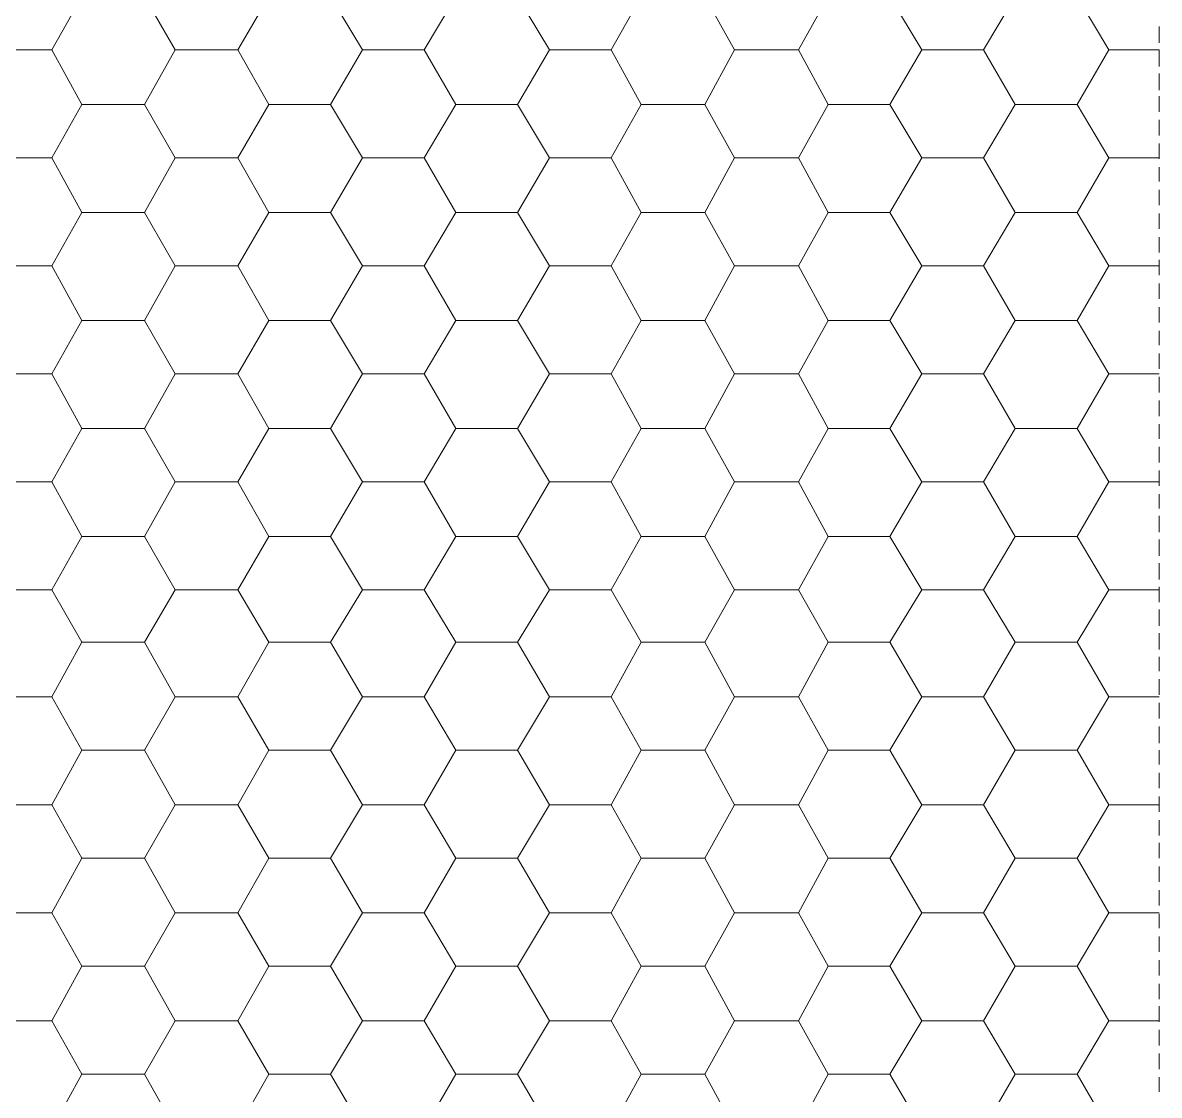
# Model space of a CAD drawing. Header units: millimetres. Extents: x 2928 to 3112, y 1220 to 1280.
# Drawn here: x 3061.12 to 3062.948, y 1269.879 to 1271.604 of the extents above; entities that cross this region are included whole.
import ezdxf

# ---------------------------------------------------------------- set-up
doc = ezdxf.new("R2010")
doc.units = ezdxf.units.MM

msp = doc.modelspace()

# ---------------------------------------------------------------- linework, layer by layer
at = {"color": 9, "linetype": 'Continuous', "lineweight": 13, "true_color": 0xbababa}
for points in [[(3061.16679, 1271.56023), (3061.21475, 1271.64624), (3061.21475, 1271.64624)], [(3061.36527, 1271.56023), (3061.31565, 1271.64624), (3061.31565, 1271.64624)], [(3061.46616, 1271.56023), (3061.51578, 1271.64624), (3061.51578, 1271.64624)], [(3061.66629, 1271.56023), (3061.61502, 1271.64624), (3061.61502, 1271.64624)], [(3061.76553, 1271.56023), (3061.81681, 1271.64624), (3061.81681, 1271.64624)], [(3061.96732, 1271.56023), (3061.91604, 1271.64624), (3061.91604, 1271.64624)], [(3062.06656, 1271.56023), (3062.11452, 1271.64624), (3062.11452, 1271.64624)], [(3062.26504, 1271.56023), (3062.21707, 1271.64624), (3062.21707, 1271.64624)], [(3062.36758, 1271.56023), (3062.41555, 1271.64624), (3062.41555, 1271.64624)], [(3062.56606, 1271.56023), (3062.51479, 1271.64624), (3062.51479, 1271.64624)], [(3062.6653, 1271.56023), (3062.71657, 1271.64624), (3062.71657, 1271.64624)], [(3062.86709, 1271.56023), (3062.81581, 1271.64624), (3062.81581, 1271.64624)], [(3061.06589, 1271.56023), (3061.16679, 1271.56023), (3061.16679, 1271.56023)], [(3061.21475, 1271.47257), (3061.16679, 1271.56023), (3061.16679, 1271.56023)], [(3061.31565, 1271.47257), (3061.36527, 1271.56023), (3061.36527, 1271.56023)], [(3061.36527, 1271.56023), (3061.46616, 1271.56023), (3061.46616, 1271.56023)], [(3061.51578, 1271.47257), (3061.46616, 1271.56023), (3061.46616, 1271.56023)], [(3061.61502, 1271.47257), (3061.66629, 1271.56023), (3061.66629, 1271.56023)], [(3061.66629, 1271.56023), (3061.76553, 1271.56023), (3061.76553, 1271.56023)], [(3061.81681, 1271.47257), (3061.76553, 1271.56023), (3061.76553, 1271.56023)], [(3061.91604, 1271.47257), (3061.96732, 1271.56023), (3061.96732, 1271.56023)], [(3061.96732, 1271.56023), (3062.06656, 1271.56023), (3062.06656, 1271.56023)], [(3062.11452, 1271.47257), (3062.06656, 1271.56023), (3062.06656, 1271.56023)], [(3062.21707, 1271.47257), (3062.26504, 1271.56023), (3062.26504, 1271.56023)], [(3062.26504, 1271.56023), (3062.36758, 1271.56023), (3062.36758, 1271.56023)], [(3062.41555, 1271.47257), (3062.36758, 1271.56023), (3062.36758, 1271.56023)], [(3062.51479, 1271.47257), (3062.56606, 1271.56023), (3062.56606, 1271.56023)], [(3062.56606, 1271.56023), (3062.6653, 1271.56023), (3062.6653, 1271.56023)], [(3062.71657, 1271.47257), (3062.6653, 1271.56023), (3062.6653, 1271.56023)], [(3062.81581, 1271.47257), (3062.86709, 1271.56023), (3062.86709, 1271.56023)], [(3062.86709, 1271.56023), (3062.94813, 1271.56023), (3062.94813, 1271.56023)], [(3061.16679, 1271.38656), (3061.21475, 1271.47257), (3061.21475, 1271.47257)], [(3061.21475, 1271.47257), (3061.31565, 1271.47257), (3061.31565, 1271.47257)], [(3061.36527, 1271.38656), (3061.31565, 1271.47257), (3061.31565, 1271.47257)], [(3061.46616, 1271.38656), (3061.51578, 1271.47257), (3061.51578, 1271.47257)], [(3061.51578, 1271.47257), (3061.61502, 1271.47257), (3061.61502, 1271.47257)], [(3061.66629, 1271.38656), (3061.61502, 1271.47257), (3061.61502, 1271.47257)], [(3061.76553, 1271.38656), (3061.81681, 1271.47257), (3061.81681, 1271.47257)], [(3061.81681, 1271.47257), (3061.91604, 1271.47257), (3061.91604, 1271.47257)], [(3061.96732, 1271.38656), (3061.91604, 1271.47257), (3061.91604, 1271.47257)], [(3062.06656, 1271.38656), (3062.11452, 1271.47257), (3062.11452, 1271.47257)], [(3062.11452, 1271.47257), (3062.21707, 1271.47257), (3062.21707, 1271.47257)], [(3062.26504, 1271.38656), (3062.21707, 1271.47257), (3062.21707, 1271.47257)], [(3062.36758, 1271.38656), (3062.41555, 1271.47257), (3062.41555, 1271.47257)], [(3062.41555, 1271.47257), (3062.51479, 1271.47257), (3062.51479, 1271.47257)], [(3062.56606, 1271.38656), (3062.51479, 1271.47257), (3062.51479, 1271.47257)], [(3062.6653, 1271.38656), (3062.71657, 1271.47257), (3062.71657, 1271.47257)], [(3062.71657, 1271.47257), (3062.81581, 1271.47257), (3062.81581, 1271.47257)], [(3062.86709, 1271.38656), (3062.81581, 1271.47257), (3062.81581, 1271.47257)], [(3061.06589, 1271.38656), (3061.16679, 1271.38656), (3061.16679, 1271.38656)], [(3061.21475, 1271.2989), (3061.16679, 1271.38656), (3061.16679, 1271.38656)], [(3061.31565, 1271.2989), (3061.36527, 1271.38656), (3061.36527, 1271.38656)], [(3061.36527, 1271.38656), (3061.46616, 1271.38656), (3061.46616, 1271.38656)], [(3061.51578, 1271.2989), (3061.46616, 1271.38656), (3061.46616, 1271.38656)], [(3061.61502, 1271.2989), (3061.66629, 1271.38656), (3061.66629, 1271.38656)], [(3061.66629, 1271.38656), (3061.76553, 1271.38656), (3061.76553, 1271.38656)], [(3061.81681, 1271.2989), (3061.76553, 1271.38656), (3061.76553, 1271.38656)], [(3061.91604, 1271.2989), (3061.96732, 1271.38656), (3061.96732, 1271.38656)], [(3061.96732, 1271.38656), (3062.06656, 1271.38656), (3062.06656, 1271.38656)], [(3062.11452, 1271.2989), (3062.06656, 1271.38656), (3062.06656, 1271.38656)], [(3062.21707, 1271.2989), (3062.26504, 1271.38656), (3062.26504, 1271.38656)], [(3062.26504, 1271.38656), (3062.36758, 1271.38656), (3062.36758, 1271.38656)], [(3062.41555, 1271.2989), (3062.36758, 1271.38656), (3062.36758, 1271.38656)], [(3062.51479, 1271.2989), (3062.56606, 1271.38656), (3062.56606, 1271.38656)], [(3062.56606, 1271.38656), (3062.6653, 1271.38656), (3062.6653, 1271.38656)], [(3062.71657, 1271.2989), (3062.6653, 1271.38656), (3062.6653, 1271.38656)], [(3062.81581, 1271.2989), (3062.86709, 1271.38656), (3062.86709, 1271.38656)], [(3062.86709, 1271.38656), (3062.94813, 1271.38656), (3062.94813, 1271.38656)], [(3061.16679, 1271.21289), (3061.21475, 1271.2989), (3061.21475, 1271.2989)], [(3061.21475, 1271.2989), (3061.31565, 1271.2989), (3061.31565, 1271.2989)], [(3061.36527, 1271.21289), (3061.31565, 1271.2989), (3061.31565, 1271.2989)], [(3061.46616, 1271.21289), (3061.51578, 1271.2989), (3061.51578, 1271.2989)], [(3061.51578, 1271.2989), (3061.61502, 1271.2989), (3061.61502, 1271.2989)], [(3061.66629, 1271.21289), (3061.61502, 1271.2989), (3061.61502, 1271.2989)], [(3061.76553, 1271.21289), (3061.81681, 1271.2989), (3061.81681, 1271.2989)], [(3061.81681, 1271.2989), (3061.91604, 1271.2989), (3061.91604, 1271.2989)], [(3061.96732, 1271.21289), (3061.91604, 1271.2989), (3061.91604, 1271.2989)], [(3062.06656, 1271.21289), (3062.11452, 1271.2989), (3062.11452, 1271.2989)], [(3062.11452, 1271.2989), (3062.21707, 1271.2989), (3062.21707, 1271.2989)], [(3062.26504, 1271.21289), (3062.21707, 1271.2989), (3062.21707, 1271.2989)], [(3062.36758, 1271.21289), (3062.41555, 1271.2989), (3062.41555, 1271.2989)], [(3062.41555, 1271.2989), (3062.51479, 1271.2989), (3062.51479, 1271.2989)], [(3062.56606, 1271.21289), (3062.51479, 1271.2989), (3062.51479, 1271.2989)], [(3062.6653, 1271.21289), (3062.71657, 1271.2989), (3062.71657, 1271.2989)], [(3062.71657, 1271.2989), (3062.81581, 1271.2989), (3062.81581, 1271.2989)], [(3062.86709, 1271.21289), (3062.81581, 1271.2989), (3062.81581, 1271.2989)], [(3061.06589, 1271.21289), (3061.16679, 1271.21289), (3061.16679, 1271.21289)], [(3061.21475, 1271.12523), (3061.16679, 1271.21289), (3061.16679, 1271.21289)], [(3061.31565, 1271.12523), (3061.36527, 1271.21289), (3061.36527, 1271.21289)], [(3061.36527, 1271.21289), (3061.46616, 1271.21289), (3061.46616, 1271.21289)], [(3061.51578, 1271.12523), (3061.46616, 1271.21289), (3061.46616, 1271.21289)], [(3061.61502, 1271.12523), (3061.66629, 1271.21289), (3061.66629, 1271.21289)], [(3061.66629, 1271.21289), (3061.76553, 1271.21289), (3061.76553, 1271.21289)], [(3061.81681, 1271.12523), (3061.76553, 1271.21289), (3061.76553, 1271.21289)], [(3061.91604, 1271.12523), (3061.96732, 1271.21289), (3061.96732, 1271.21289)], [(3061.96732, 1271.21289), (3062.06656, 1271.21289), (3062.06656, 1271.21289)], [(3062.11452, 1271.12523), (3062.06656, 1271.21289), (3062.06656, 1271.21289)], [(3062.21707, 1271.12523), (3062.26504, 1271.21289), (3062.26504, 1271.21289)], [(3062.26504, 1271.21289), (3062.36758, 1271.21289), (3062.36758, 1271.21289)], [(3062.41555, 1271.12523), (3062.36758, 1271.21289), (3062.36758, 1271.21289)], [(3062.51479, 1271.12523), (3062.56606, 1271.21289), (3062.56606, 1271.21289)], [(3062.56606, 1271.21289), (3062.6653, 1271.21289), (3062.6653, 1271.21289)], [(3062.71657, 1271.12523), (3062.6653, 1271.21289), (3062.6653, 1271.21289)], [(3062.81581, 1271.12523), (3062.86709, 1271.21289), (3062.86709, 1271.21289)], [(3062.86709, 1271.21289), (3062.94813, 1271.21289), (3062.94813, 1271.21289)], [(3061.16679, 1271.03922), (3061.21475, 1271.12523), (3061.21475, 1271.12523)], [(3061.21475, 1271.12523), (3061.31565, 1271.12523), (3061.31565, 1271.12523)], [(3061.36527, 1271.03922), (3061.31565, 1271.12523), (3061.31565, 1271.12523)], [(3061.46616, 1271.03922), (3061.51578, 1271.12523), (3061.51578, 1271.12523)], [(3061.51578, 1271.12523), (3061.61502, 1271.12523), (3061.61502, 1271.12523)], [(3061.66629, 1271.03922), (3061.61502, 1271.12523), (3061.61502, 1271.12523)], [(3061.76553, 1271.03922), (3061.81681, 1271.12523), (3061.81681, 1271.12523)], [(3061.81681, 1271.12523), (3061.91604, 1271.12523), (3061.91604, 1271.12523)], [(3061.96732, 1271.03922), (3061.91604, 1271.12523), (3061.91604, 1271.12523)], [(3062.06656, 1271.03922), (3062.11452, 1271.12523), (3062.11452, 1271.12523)], [(3062.11452, 1271.12523), (3062.21707, 1271.12523), (3062.21707, 1271.12523)], [(3062.26504, 1271.03922), (3062.21707, 1271.12523), (3062.21707, 1271.12523)], [(3062.36758, 1271.03922), (3062.41555, 1271.12523), (3062.41555, 1271.12523)], [(3062.41555, 1271.12523), (3062.51479, 1271.12523), (3062.51479, 1271.12523)], [(3062.56606, 1271.03922), (3062.51479, 1271.12523), (3062.51479, 1271.12523)], [(3062.6653, 1271.03922), (3062.71657, 1271.12523), (3062.71657, 1271.12523)], [(3062.71657, 1271.12523), (3062.81581, 1271.12523), (3062.81581, 1271.12523)], [(3062.86709, 1271.03922), (3062.81581, 1271.12523), (3062.81581, 1271.12523)], [(3061.06589, 1271.03922), (3061.16679, 1271.03922), (3061.16679, 1271.03922)], [(3061.21475, 1270.95156), (3061.16679, 1271.03922), (3061.16679, 1271.03922)], [(3061.31565, 1270.95156), (3061.36527, 1271.03922), (3061.36527, 1271.03922)], [(3061.36527, 1271.03922), (3061.46616, 1271.03922), (3061.46616, 1271.03922)], [(3061.51578, 1270.95156), (3061.46616, 1271.03922), (3061.46616, 1271.03922)], [(3061.61502, 1270.95156), (3061.66629, 1271.03922), (3061.66629, 1271.03922)], [(3061.66629, 1271.03922), (3061.76553, 1271.03922), (3061.76553, 1271.03922)], [(3061.81681, 1270.95156), (3061.76553, 1271.03922), (3061.76553, 1271.03922)], [(3061.91604, 1270.95156), (3061.96732, 1271.03922), (3061.96732, 1271.03922)], [(3061.96732, 1271.03922), (3062.06656, 1271.03922), (3062.06656, 1271.03922)], [(3062.11452, 1270.95156), (3062.06656, 1271.03922), (3062.06656, 1271.03922)], [(3062.21707, 1270.95156), (3062.26504, 1271.03922), (3062.26504, 1271.03922)], [(3062.26504, 1271.03922), (3062.36758, 1271.03922), (3062.36758, 1271.03922)], [(3062.41555, 1270.95156), (3062.36758, 1271.03922), (3062.36758, 1271.03922)], [(3062.51479, 1270.95156), (3062.56606, 1271.03922), (3062.56606, 1271.03922)], [(3062.56606, 1271.03922), (3062.6653, 1271.03922), (3062.6653, 1271.03922)], [(3062.71657, 1270.95156), (3062.6653, 1271.03922), (3062.6653, 1271.03922)], [(3062.81581, 1270.95156), (3062.86709, 1271.03922), (3062.86709, 1271.03922)], [(3062.86709, 1271.03922), (3062.94813, 1271.03922), (3062.94813, 1271.03922)], [(3061.16679, 1270.86556), (3061.21475, 1270.95156), (3061.21475, 1270.95156)], [(3061.21475, 1270.95156), (3061.31565, 1270.95156), (3061.31565, 1270.95156)], [(3061.36527, 1270.86556), (3061.31565, 1270.95156), (3061.31565, 1270.95156)], [(3061.46616, 1270.86556), (3061.51578, 1270.95156), (3061.51578, 1270.95156)], [(3061.51578, 1270.95156), (3061.61502, 1270.95156), (3061.61502, 1270.95156)], [(3061.66629, 1270.86556), (3061.61502, 1270.95156), (3061.61502, 1270.95156)], [(3061.76553, 1270.86556), (3061.81681, 1270.95156), (3061.81681, 1270.95156)], [(3061.81681, 1270.95156), (3061.91604, 1270.95156), (3061.91604, 1270.95156)], [(3061.96732, 1270.86556), (3061.91604, 1270.95156), (3061.91604, 1270.95156)], [(3062.06656, 1270.86556), (3062.11452, 1270.95156), (3062.11452, 1270.95156)], [(3062.11452, 1270.95156), (3062.21707, 1270.95156), (3062.21707, 1270.95156)], [(3062.26504, 1270.86556), (3062.21707, 1270.95156), (3062.21707, 1270.95156)], [(3062.36758, 1270.86556), (3062.41555, 1270.95156), (3062.41555, 1270.95156)], [(3062.41555, 1270.95156), (3062.51479, 1270.95156), (3062.51479, 1270.95156)], [(3062.56606, 1270.86556), (3062.51479, 1270.95156), (3062.51479, 1270.95156)], [(3062.6653, 1270.86556), (3062.71657, 1270.95156), (3062.71657, 1270.95156)], [(3062.71657, 1270.95156), (3062.81581, 1270.95156), (3062.81581, 1270.95156)], [(3062.86709, 1270.86556), (3062.81581, 1270.95156), (3062.81581, 1270.95156)], [(3061.06589, 1270.86556), (3061.16679, 1270.86556), (3061.16679, 1270.86556)], [(3061.21475, 1270.77789), (3061.16679, 1270.86556), (3061.16679, 1270.86556)], [(3061.31565, 1270.77789), (3061.36527, 1270.86556), (3061.36527, 1270.86556)], [(3061.36527, 1270.86556), (3061.46616, 1270.86556), (3061.46616, 1270.86556)], [(3061.51578, 1270.77789), (3061.46616, 1270.86556), (3061.46616, 1270.86556)], [(3061.61502, 1270.77789), (3061.66629, 1270.86556), (3061.66629, 1270.86556)], [(3061.66629, 1270.86556), (3061.76553, 1270.86556), (3061.76553, 1270.86556)], [(3061.81681, 1270.77789), (3061.76553, 1270.86556), (3061.76553, 1270.86556)], [(3061.91604, 1270.77789), (3061.96732, 1270.86556), (3061.96732, 1270.86556)], [(3061.96732, 1270.86556), (3062.06656, 1270.86556), (3062.06656, 1270.86556)], [(3062.11452, 1270.77789), (3062.06656, 1270.86556), (3062.06656, 1270.86556)], [(3062.21707, 1270.77789), (3062.26504, 1270.86556), (3062.26504, 1270.86556)], [(3062.26504, 1270.86556), (3062.36758, 1270.86556), (3062.36758, 1270.86556)], [(3062.41555, 1270.77789), (3062.36758, 1270.86556), (3062.36758, 1270.86556)], [(3062.51479, 1270.77789), (3062.56606, 1270.86556), (3062.56606, 1270.86556)], [(3062.56606, 1270.86556), (3062.6653, 1270.86556), (3062.6653, 1270.86556)], [(3062.71657, 1270.77789), (3062.6653, 1270.86556), (3062.6653, 1270.86556)], [(3062.81581, 1270.77789), (3062.86709, 1270.86556), (3062.86709, 1270.86556)], [(3062.86709, 1270.86556), (3062.94813, 1270.86556), (3062.94813, 1270.86556)], [(3061.16679, 1270.69189), (3061.21475, 1270.77789), (3061.21475, 1270.77789)], [(3061.21475, 1270.77789), (3061.31565, 1270.77789), (3061.31565, 1270.77789)], [(3061.36527, 1270.69189), (3061.31565, 1270.77789), (3061.31565, 1270.77789)], [(3061.46616, 1270.69189), (3061.51578, 1270.77789), (3061.51578, 1270.77789)], [(3061.51578, 1270.77789), (3061.61502, 1270.77789), (3061.61502, 1270.77789)], [(3061.66629, 1270.69189), (3061.61502, 1270.77789), (3061.61502, 1270.77789)], [(3061.76553, 1270.69189), (3061.81681, 1270.77789), (3061.81681, 1270.77789)], [(3061.81681, 1270.77789), (3061.91604, 1270.77789), (3061.91604, 1270.77789)], [(3061.96732, 1270.69189), (3061.91604, 1270.77789), (3061.91604, 1270.77789)], [(3062.06656, 1270.69189), (3062.11452, 1270.77789), (3062.11452, 1270.77789)], [(3062.11452, 1270.77789), (3062.21707, 1270.77789), (3062.21707, 1270.77789)], [(3062.26504, 1270.69189), (3062.21707, 1270.77789), (3062.21707, 1270.77789)], [(3062.36758, 1270.69189), (3062.41555, 1270.77789), (3062.41555, 1270.77789)], [(3062.41555, 1270.77789), (3062.51479, 1270.77789), (3062.51479, 1270.77789)], [(3062.56606, 1270.69189), (3062.51479, 1270.77789), (3062.51479, 1270.77789)], [(3062.6653, 1270.69189), (3062.71657, 1270.77789), (3062.71657, 1270.77789)], [(3062.71657, 1270.77789), (3062.81581, 1270.77789), (3062.81581, 1270.77789)], [(3062.86709, 1270.69189), (3062.81581, 1270.77789), (3062.81581, 1270.77789)], [(3061.06589, 1270.69189), (3061.16679, 1270.69189), (3061.16679, 1270.69189)], [(3061.21475, 1270.60753), (3061.16679, 1270.69189), (3061.16679, 1270.69189)], [(3061.31565, 1270.60753), (3061.36527, 1270.69189), (3061.36527, 1270.69189)], [(3061.36527, 1270.69189), (3061.46616, 1270.69189), (3061.46616, 1270.69189)], [(3061.51578, 1270.60753), (3061.46616, 1270.69189), (3061.46616, 1270.69189)], [(3061.61502, 1270.60753), (3061.66629, 1270.69189), (3061.66629, 1270.69189)], [(3061.66629, 1270.69189), (3061.76553, 1270.69189), (3061.76553, 1270.69189)], [(3061.81681, 1270.60753), (3061.76553, 1270.69189), (3061.76553, 1270.69189)], [(3061.91604, 1270.60753), (3061.96732, 1270.69189), (3061.96732, 1270.69189)], [(3061.96732, 1270.69189), (3062.06656, 1270.69189), (3062.06656, 1270.69189)], [(3062.11452, 1270.60753), (3062.06656, 1270.69189), (3062.06656, 1270.69189)], [(3062.21707, 1270.60753), (3062.26504, 1270.69189), (3062.26504, 1270.69189)], [(3062.26504, 1270.69189), (3062.36758, 1270.69189), (3062.36758, 1270.69189)], [(3062.41555, 1270.60753), (3062.36758, 1270.69189), (3062.36758, 1270.69189)], [(3062.51479, 1270.60753), (3062.56606, 1270.69189), (3062.56606, 1270.69189)], [(3062.56606, 1270.69189), (3062.6653, 1270.69189), (3062.6653, 1270.69189)], [(3062.71657, 1270.60753), (3062.6653, 1270.69189), (3062.6653, 1270.69189)], [(3062.81581, 1270.60753), (3062.86709, 1270.69189), (3062.86709, 1270.69189)], [(3062.86709, 1270.69189), (3062.94813, 1270.69189), (3062.94813, 1270.69189)], [(3061.16679, 1270.51987), (3061.21475, 1270.60753), (3061.21475, 1270.60753)], [(3061.21475, 1270.60753), (3061.31565, 1270.60753), (3061.31565, 1270.60753)], [(3061.36527, 1270.51987), (3061.31565, 1270.60753), (3061.31565, 1270.60753)], [(3061.46616, 1270.51987), (3061.51578, 1270.60753), (3061.51578, 1270.60753)], [(3061.51578, 1270.60753), (3061.61502, 1270.60753), (3061.61502, 1270.60753)], [(3061.66629, 1270.51987), (3061.61502, 1270.60753), (3061.61502, 1270.60753)], [(3061.76553, 1270.51987), (3061.81681, 1270.60753), (3061.81681, 1270.60753)], [(3061.81681, 1270.60753), (3061.91604, 1270.60753), (3061.91604, 1270.60753)], [(3061.96732, 1270.51987), (3061.91604, 1270.60753), (3061.91604, 1270.60753)], [(3062.06656, 1270.51987), (3062.11452, 1270.60753), (3062.11452, 1270.60753)], [(3062.11452, 1270.60753), (3062.21707, 1270.60753), (3062.21707, 1270.60753)], [(3062.26504, 1270.51987), (3062.21707, 1270.60753), (3062.21707, 1270.60753)], [(3062.36758, 1270.51987), (3062.41555, 1270.60753), (3062.41555, 1270.60753)], [(3062.41555, 1270.60753), (3062.51479, 1270.60753), (3062.51479, 1270.60753)], [(3062.56606, 1270.51987), (3062.51479, 1270.60753), (3062.51479, 1270.60753)], [(3062.6653, 1270.51987), (3062.71657, 1270.60753), (3062.71657, 1270.60753)], [(3062.71657, 1270.60753), (3062.81581, 1270.60753), (3062.81581, 1270.60753)], [(3062.86709, 1270.51987), (3062.81581, 1270.60753), (3062.81581, 1270.60753)], [(3061.06589, 1270.51987), (3061.16679, 1270.51987), (3061.16679, 1270.51987)], [(3061.21475, 1270.43387), (3061.16679, 1270.51987), (3061.16679, 1270.51987)], [(3061.31565, 1270.43387), (3061.36527, 1270.51987), (3061.36527, 1270.51987)], [(3061.36527, 1270.51987), (3061.46616, 1270.51987), (3061.46616, 1270.51987)], [(3061.51578, 1270.43387), (3061.46616, 1270.51987), (3061.46616, 1270.51987)], [(3061.61502, 1270.43387), (3061.66629, 1270.51987), (3061.66629, 1270.51987)], [(3061.66629, 1270.51987), (3061.76553, 1270.51987), (3061.76553, 1270.51987)], [(3061.81681, 1270.43387), (3061.76553, 1270.51987), (3061.76553, 1270.51987)], [(3061.91604, 1270.43387), (3061.96732, 1270.51987), (3061.96732, 1270.51987)], [(3061.96732, 1270.51987), (3062.06656, 1270.51987), (3062.06656, 1270.51987)], [(3062.11452, 1270.43387), (3062.06656, 1270.51987), (3062.06656, 1270.51987)], [(3062.21707, 1270.43387), (3062.26504, 1270.51987), (3062.26504, 1270.51987)], [(3062.26504, 1270.51987), (3062.36758, 1270.51987), (3062.36758, 1270.51987)], [(3062.41555, 1270.43387), (3062.36758, 1270.51987), (3062.36758, 1270.51987)], [(3062.51479, 1270.43387), (3062.56606, 1270.51987), (3062.56606, 1270.51987)], [(3062.56606, 1270.51987), (3062.6653, 1270.51987), (3062.6653, 1270.51987)], [(3062.71657, 1270.43387), (3062.6653, 1270.51987), (3062.6653, 1270.51987)], [(3062.81581, 1270.43387), (3062.86709, 1270.51987), (3062.86709, 1270.51987)], [(3062.86709, 1270.51987), (3062.94813, 1270.51987), (3062.94813, 1270.51987)], [(3061.16679, 1270.3462), (3061.21475, 1270.43387), (3061.21475, 1270.43387)], [(3061.21475, 1270.43387), (3061.31565, 1270.43387), (3061.31565, 1270.43387)], [(3061.36527, 1270.3462), (3061.31565, 1270.43387), (3061.31565, 1270.43387)], [(3061.46616, 1270.3462), (3061.51578, 1270.43387), (3061.51578, 1270.43387)], [(3061.51578, 1270.43387), (3061.61502, 1270.43387), (3061.61502, 1270.43387)], [(3061.66629, 1270.3462), (3061.61502, 1270.43387), (3061.61502, 1270.43387)], [(3061.76553, 1270.3462), (3061.81681, 1270.43387), (3061.81681, 1270.43387)], [(3061.81681, 1270.43387), (3061.91604, 1270.43387), (3061.91604, 1270.43387)], [(3061.96732, 1270.3462), (3061.91604, 1270.43387), (3061.91604, 1270.43387)], [(3062.06656, 1270.3462), (3062.11452, 1270.43387), (3062.11452, 1270.43387)], [(3062.11452, 1270.43387), (3062.21707, 1270.43387), (3062.21707, 1270.43387)], [(3062.26504, 1270.3462), (3062.21707, 1270.43387), (3062.21707, 1270.43387)], [(3062.36758, 1270.3462), (3062.41555, 1270.43387), (3062.41555, 1270.43387)], [(3062.41555, 1270.43387), (3062.51479, 1270.43387), (3062.51479, 1270.43387)], [(3062.56606, 1270.3462), (3062.51479, 1270.43387), (3062.51479, 1270.43387)], [(3062.6653, 1270.3462), (3062.71657, 1270.43387), (3062.71657, 1270.43387)], [(3062.71657, 1270.43387), (3062.81581, 1270.43387), (3062.81581, 1270.43387)], [(3062.86709, 1270.3462), (3062.81581, 1270.43387), (3062.81581, 1270.43387)], [(3061.06589, 1270.3462), (3061.16679, 1270.3462), (3061.16679, 1270.3462)], [(3061.21475, 1270.2602), (3061.16679, 1270.3462), (3061.16679, 1270.3462)], [(3061.31565, 1270.2602), (3061.36527, 1270.3462), (3061.36527, 1270.3462)], [(3061.36527, 1270.3462), (3061.46616, 1270.3462), (3061.46616, 1270.3462)], [(3061.51578, 1270.2602), (3061.46616, 1270.3462), (3061.46616, 1270.3462)], [(3061.61502, 1270.2602), (3061.66629, 1270.3462), (3061.66629, 1270.3462)], [(3061.66629, 1270.3462), (3061.76553, 1270.3462), (3061.76553, 1270.3462)], [(3061.81681, 1270.2602), (3061.76553, 1270.3462), (3061.76553, 1270.3462)], [(3061.91604, 1270.2602), (3061.96732, 1270.3462), (3061.96732, 1270.3462)], [(3061.96732, 1270.3462), (3062.06656, 1270.3462), (3062.06656, 1270.3462)], [(3062.11452, 1270.2602), (3062.06656, 1270.3462), (3062.06656, 1270.3462)], [(3062.21707, 1270.2602), (3062.26504, 1270.3462), (3062.26504, 1270.3462)], [(3062.26504, 1270.3462), (3062.36758, 1270.3462), (3062.36758, 1270.3462)], [(3062.41555, 1270.2602), (3062.36758, 1270.3462), (3062.36758, 1270.3462)], [(3062.51479, 1270.2602), (3062.56606, 1270.3462), (3062.56606, 1270.3462)], [(3062.56606, 1270.3462), (3062.6653, 1270.3462), (3062.6653, 1270.3462)], [(3062.71657, 1270.2602), (3062.6653, 1270.3462), (3062.6653, 1270.3462)], [(3062.81581, 1270.2602), (3062.86709, 1270.3462), (3062.86709, 1270.3462)], [(3062.86709, 1270.3462), (3062.94813, 1270.3462), (3062.94813, 1270.3462)], [(3061.16679, 1270.17253), (3061.21475, 1270.2602), (3061.21475, 1270.2602)], [(3061.21475, 1270.2602), (3061.31565, 1270.2602), (3061.31565, 1270.2602)], [(3061.36527, 1270.17253), (3061.31565, 1270.2602), (3061.31565, 1270.2602)], [(3061.46616, 1270.17253), (3061.51578, 1270.2602), (3061.51578, 1270.2602)], [(3061.51578, 1270.2602), (3061.61502, 1270.2602), (3061.61502, 1270.2602)], [(3061.66629, 1270.17253), (3061.61502, 1270.2602), (3061.61502, 1270.2602)], [(3061.76553, 1270.17253), (3061.81681, 1270.2602), (3061.81681, 1270.2602)], [(3061.81681, 1270.2602), (3061.91604, 1270.2602), (3061.91604, 1270.2602)], [(3061.96732, 1270.17253), (3061.91604, 1270.2602), (3061.91604, 1270.2602)], [(3062.06656, 1270.17253), (3062.11452, 1270.2602), (3062.11452, 1270.2602)], [(3062.11452, 1270.2602), (3062.21707, 1270.2602), (3062.21707, 1270.2602)], [(3062.26504, 1270.17253), (3062.21707, 1270.2602), (3062.21707, 1270.2602)], [(3062.36758, 1270.17253), (3062.41555, 1270.2602), (3062.41555, 1270.2602)], [(3062.41555, 1270.2602), (3062.51479, 1270.2602), (3062.51479, 1270.2602)], [(3062.56606, 1270.17253), (3062.51479, 1270.2602), (3062.51479, 1270.2602)], [(3062.6653, 1270.17253), (3062.71657, 1270.2602), (3062.71657, 1270.2602)], [(3062.71657, 1270.2602), (3062.81581, 1270.2602), (3062.81581, 1270.2602)], [(3062.86709, 1270.17253), (3062.81581, 1270.2602), (3062.81581, 1270.2602)], [(3061.06589, 1270.17253), (3061.16679, 1270.17253), (3061.16679, 1270.17253)], [(3061.21475, 1270.08653), (3061.16679, 1270.17253), (3061.16679, 1270.17253)], [(3061.31565, 1270.08653), (3061.36527, 1270.17253), (3061.36527, 1270.17253)], [(3061.36527, 1270.17253), (3061.46616, 1270.17253), (3061.46616, 1270.17253)], [(3061.51578, 1270.08653), (3061.46616, 1270.17253), (3061.46616, 1270.17253)], [(3061.61502, 1270.08653), (3061.66629, 1270.17253), (3061.66629, 1270.17253)], [(3061.66629, 1270.17253), (3061.76553, 1270.17253), (3061.76553, 1270.17253)], [(3061.81681, 1270.08653), (3061.76553, 1270.17253), (3061.76553, 1270.17253)], [(3061.91604, 1270.08653), (3061.96732, 1270.17253), (3061.96732, 1270.17253)], [(3061.96732, 1270.17253), (3062.06656, 1270.17253), (3062.06656, 1270.17253)], [(3062.11452, 1270.08653), (3062.06656, 1270.17253), (3062.06656, 1270.17253)], [(3062.21707, 1270.08653), (3062.26504, 1270.17253), (3062.26504, 1270.17253)], [(3062.26504, 1270.17253), (3062.36758, 1270.17253), (3062.36758, 1270.17253)], [(3062.41555, 1270.08653), (3062.36758, 1270.17253), (3062.36758, 1270.17253)], [(3062.51479, 1270.08653), (3062.56606, 1270.17253), (3062.56606, 1270.17253)], [(3062.56606, 1270.17253), (3062.6653, 1270.17253), (3062.6653, 1270.17253)], [(3062.71657, 1270.08653), (3062.6653, 1270.17253), (3062.6653, 1270.17253)], [(3062.81581, 1270.08653), (3062.86709, 1270.17253), (3062.86709, 1270.17253)], [(3062.86709, 1270.17253), (3062.94813, 1270.17253), (3062.94813, 1270.17253)], [(3061.16679, 1269.99887), (3061.21475, 1270.08653), (3061.21475, 1270.08653)], [(3061.21475, 1270.08653), (3061.31565, 1270.08653), (3061.31565, 1270.08653)], [(3061.36527, 1269.99887), (3061.31565, 1270.08653), (3061.31565, 1270.08653)], [(3061.46616, 1269.99887), (3061.51578, 1270.08653), (3061.51578, 1270.08653)], [(3061.51578, 1270.08653), (3061.61502, 1270.08653), (3061.61502, 1270.08653)], [(3061.66629, 1269.99887), (3061.61502, 1270.08653), (3061.61502, 1270.08653)], [(3061.76553, 1269.99887), (3061.81681, 1270.08653), (3061.81681, 1270.08653)], [(3061.81681, 1270.08653), (3061.91604, 1270.08653), (3061.91604, 1270.08653)], [(3061.96732, 1269.99887), (3061.91604, 1270.08653), (3061.91604, 1270.08653)], [(3062.06656, 1269.99887), (3062.11452, 1270.08653), (3062.11452, 1270.08653)], [(3062.11452, 1270.08653), (3062.21707, 1270.08653), (3062.21707, 1270.08653)], [(3062.26504, 1269.99887), (3062.21707, 1270.08653), (3062.21707, 1270.08653)], [(3062.36758, 1269.99887), (3062.41555, 1270.08653), (3062.41555, 1270.08653)], [(3062.41555, 1270.08653), (3062.51479, 1270.08653), (3062.51479, 1270.08653)], [(3062.56606, 1269.99887), (3062.51479, 1270.08653), (3062.51479, 1270.08653)], [(3062.6653, 1269.99887), (3062.71657, 1270.08653), (3062.71657, 1270.08653)], [(3062.71657, 1270.08653), (3062.81581, 1270.08653), (3062.81581, 1270.08653)], [(3062.86709, 1269.99887), (3062.81581, 1270.08653), (3062.81581, 1270.08653)], [(3061.06589, 1269.99887), (3061.16679, 1269.99887), (3061.16679, 1269.99887)], [(3061.21475, 1269.91286), (3061.16679, 1269.99887), (3061.16679, 1269.99887)], [(3061.31565, 1269.91286), (3061.36527, 1269.99887), (3061.36527, 1269.99887)], [(3061.36527, 1269.99887), (3061.46616, 1269.99887), (3061.46616, 1269.99887)], [(3061.51578, 1269.91286), (3061.46616, 1269.99887), (3061.46616, 1269.99887)], [(3061.61502, 1269.91286), (3061.66629, 1269.99887), (3061.66629, 1269.99887)], [(3061.66629, 1269.99887), (3061.76553, 1269.99887), (3061.76553, 1269.99887)], [(3061.81681, 1269.91286), (3061.76553, 1269.99887), (3061.76553, 1269.99887)], [(3061.91604, 1269.91286), (3061.96732, 1269.99887), (3061.96732, 1269.99887)], [(3061.96732, 1269.99887), (3062.06656, 1269.99887), (3062.06656, 1269.99887)], [(3062.11452, 1269.91286), (3062.06656, 1269.99887), (3062.06656, 1269.99887)], [(3062.21707, 1269.91286), (3062.26504, 1269.99887), (3062.26504, 1269.99887)], [(3062.26504, 1269.99887), (3062.36758, 1269.99887), (3062.36758, 1269.99887)], [(3062.41555, 1269.91286), (3062.36758, 1269.99887), (3062.36758, 1269.99887)], [(3062.51479, 1269.91286), (3062.56606, 1269.99887), (3062.56606, 1269.99887)], [(3062.56606, 1269.99887), (3062.6653, 1269.99887), (3062.6653, 1269.99887)], [(3062.71657, 1269.91286), (3062.6653, 1269.99887), (3062.6653, 1269.99887)], [(3062.81581, 1269.91286), (3062.86709, 1269.99887), (3062.86709, 1269.99887)], [(3062.86709, 1269.99887), (3062.94813, 1269.99887), (3062.94813, 1269.99887)], [(3061.16679, 1269.8252), (3061.21475, 1269.91286), (3061.21475, 1269.91286)], [(3061.21475, 1269.91286), (3061.31565, 1269.91286), (3061.31565, 1269.91286)], [(3061.36527, 1269.8252), (3061.31565, 1269.91286), (3061.31565, 1269.91286)], [(3061.46616, 1269.8252), (3061.51578, 1269.91286), (3061.51578, 1269.91286)], [(3061.51578, 1269.91286), (3061.61502, 1269.91286), (3061.61502, 1269.91286)], [(3061.66629, 1269.8252), (3061.61502, 1269.91286), (3061.61502, 1269.91286)], [(3061.76553, 1269.8252), (3061.81681, 1269.91286), (3061.81681, 1269.91286)], [(3061.81681, 1269.91286), (3061.91604, 1269.91286), (3061.91604, 1269.91286)], [(3061.96732, 1269.8252), (3061.91604, 1269.91286), (3061.91604, 1269.91286)], [(3062.06656, 1269.8252), (3062.11452, 1269.91286), (3062.11452, 1269.91286)], [(3062.11452, 1269.91286), (3062.21707, 1269.91286), (3062.21707, 1269.91286)], [(3062.26504, 1269.8252), (3062.21707, 1269.91286), (3062.21707, 1269.91286)], [(3062.36758, 1269.8252), (3062.41555, 1269.91286), (3062.41555, 1269.91286)], [(3062.41555, 1269.91286), (3062.51479, 1269.91286), (3062.51479, 1269.91286)], [(3062.56606, 1269.8252), (3062.51479, 1269.91286), (3062.51479, 1269.91286)], [(3062.6653, 1269.8252), (3062.71657, 1269.91286), (3062.71657, 1269.91286)], [(3062.71657, 1269.91286), (3062.81581, 1269.91286), (3062.81581, 1269.91286)], [(3062.86709, 1269.8252), (3062.81581, 1269.91286), (3062.81581, 1269.91286)]]:
    msp.add_lwpolyline(points, dxfattribs=at)
at = {"color": 252, "linetype": 'Continuous', "lineweight": 13, "true_color": 0x989898}
for points in [[(3062.94813, 1271.59827), (3062.94813, 1271.57181), (3062.94813, 1271.57181)], [(3062.94813, 1271.56023), (3062.94813, 1271.53377), (3062.94813, 1271.53377)], [(3062.94813, 1271.52219), (3062.94813, 1271.49573), (3062.94813, 1271.49573)], [(3062.94813, 1271.4858), (3062.94813, 1271.46099), (3062.94813, 1271.46099)], [(3062.94813, 1271.44776), (3062.94813, 1271.42295), (3062.94813, 1271.42295)], [(3062.94813, 1271.40972), (3062.94813, 1271.38491), (3062.94813, 1271.38491)], [(3062.94813, 1271.37168), (3062.94813, 1271.34852), (3062.94813, 1271.34852)], [(3062.94813, 1271.33529), (3062.94813, 1271.31048), (3062.94813, 1271.31048)], [(3062.94813, 1271.29725), (3062.94813, 1271.27244), (3062.94813, 1271.27244)], [(3062.94813, 1271.25921), (3062.94813, 1271.2344), (3062.94813, 1271.2344)], [(3062.94813, 1271.22282), (3062.94813, 1271.19801), (3062.94813, 1271.19801)], [(3062.94813, 1271.18478), (3062.94813, 1271.15997), (3062.94813, 1271.15997)], [(3062.94813, 1271.14673), (3062.94813, 1271.12192), (3062.94813, 1271.12192)], [(3062.94813, 1271.10869), (3062.94813, 1271.08554), (3062.94813, 1271.08554)], [(3062.94813, 1271.0723), (3062.94813, 1271.04749), (3062.94813, 1271.04749)], [(3062.94813, 1271.03426), (3062.94813, 1271.00945), (3062.94813, 1271.00945)], [(3062.94813, 1270.99622), (3062.94813, 1270.97141), (3062.94813, 1270.97141)], [(3062.94813, 1270.95818), (3062.94813, 1270.93502), (3062.94813, 1270.93502)], [(3062.94813, 1270.92179), (3062.94813, 1270.89698), (3062.94813, 1270.89698)], [(3062.94813, 1270.88375), (3062.94813, 1270.85894), (3062.94813, 1270.85894)], [(3062.94813, 1270.84571), (3062.94813, 1270.82255), (3062.94813, 1270.82255)], [(3062.94813, 1270.81097), (3062.94813, 1270.78451), (3062.94813, 1270.78451)], [(3062.94813, 1270.77293), (3062.94813, 1270.74647), (3062.94813, 1270.74647)], [(3062.94813, 1270.73489), (3062.94813, 1270.70843), (3062.94813, 1270.70843)], [(3062.94813, 1270.69685), (3062.94813, 1270.67204), (3062.94813, 1270.67204)], [(3062.94813, 1270.66046), (3062.94813, 1270.634), (3062.94813, 1270.634)], [(3062.94813, 1270.62242), (3062.94813, 1270.59596), (3062.94813, 1270.59596)], [(3062.94813, 1270.58438), (3062.94813, 1270.56122), (3062.94813, 1270.56122)], [(3062.94813, 1270.54799), (3062.94813, 1270.52318), (3062.94813, 1270.52318)], [(3062.94813, 1270.50995), (3062.94813, 1270.48514), (3062.94813, 1270.48514)], [(3062.94813, 1270.47191), (3062.94813, 1270.44544), (3062.94813, 1270.44544)], [(3062.94813, 1270.43387), (3062.94813, 1270.41071), (3062.94813, 1270.41071)], [(3062.94813, 1270.39748), (3062.94813, 1270.37267), (3062.94813, 1270.37267)], [(3062.94813, 1270.35944), (3062.94813, 1270.33463), (3062.94813, 1270.33463)], [(3062.94813, 1270.32139), (3062.94813, 1270.29658), (3062.94813, 1270.29658)], [(3062.94813, 1270.28501), (3062.94813, 1270.2602), (3062.94813, 1270.2602)], [(3062.94813, 1270.24696), (3062.94813, 1270.22215), (3062.94813, 1270.22215)], [(3062.94813, 1270.20892), (3062.94813, 1270.18411), (3062.94813, 1270.18411)], [(3062.94813, 1270.17088), (3062.94813, 1270.14773), (3062.94813, 1270.14773)], [(3062.94813, 1270.13449), (3062.94813, 1270.10968), (3062.94813, 1270.10968)], [(3062.94813, 1270.09645), (3062.94813, 1270.07164), (3062.94813, 1270.07164)], [(3062.94813, 1270.05841), (3062.94813, 1270.0336), (3062.94813, 1270.0336)], [(3062.94813, 1270.02202), (3062.94813, 1269.99721), (3062.94813, 1269.99721)], [(3062.94813, 1269.98398), (3062.94813, 1269.95917), (3062.94813, 1269.95917)], [(3062.94813, 1269.94594), (3062.94813, 1269.92113), (3062.94813, 1269.92113)], [(3062.94813, 1269.9079), (3062.94813, 1269.88474), (3062.94813, 1269.88474)]]:
    msp.add_lwpolyline(points, dxfattribs=at)

doc.saveas('drawing.dxf')
